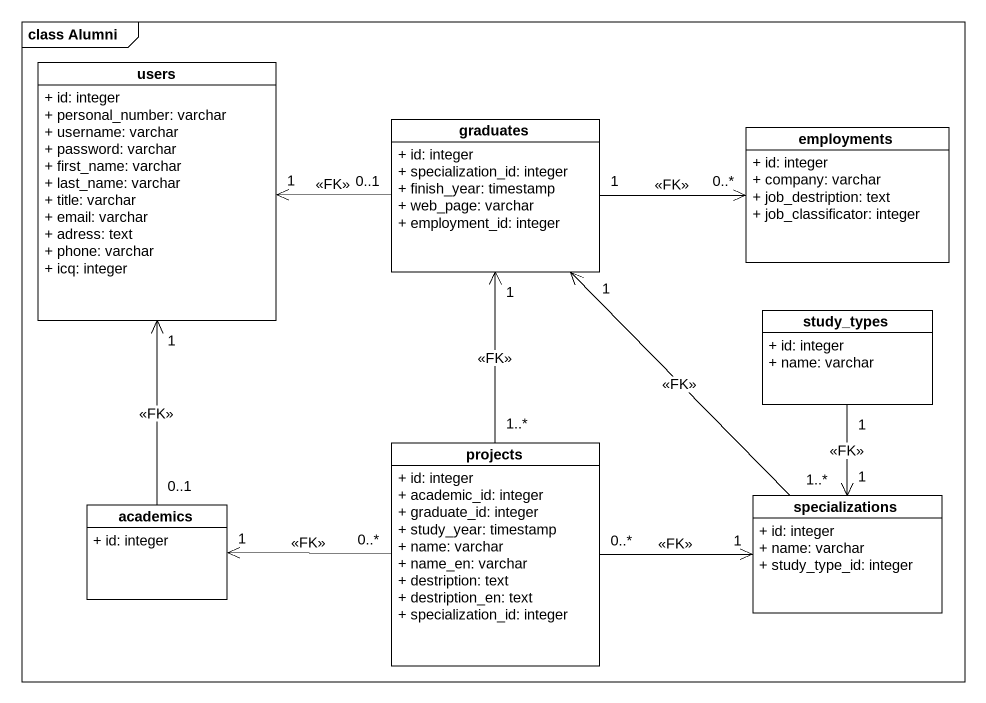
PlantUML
@startuml
mainframe class Alumni
hide circle
hide empty members
skinparam classAttributeIconSize 0
class users {
  + id: integer
  + personal_number: varchar
  + username: varchar
  + password: varchar
  + first_name: varchar
  + last_name: varchar
  + title: varchar
  + email: varchar
  + adress: text
  + phone: varchar
  + icq: integer
}
class graduates {
  + id: integer
  + specialization_id: integer
  + finish_year: timestamp
  + web_page: varchar
  + employment_id: integer
}
class employments {
  + id: integer
  + company: varchar
  + job_destription: text
  + job_classificator: integer
}
class study_types {
  + id: integer
  + name: varchar
}
class projects {
  + id: integer
  + academic_id: integer
  + graduate_id: integer
  + study_year: timestamp
  + name: varchar
  + name_en: varchar
  + destription: text
  + destription_en: text
  + specialization_id: integer
}
class academics {
  + id: integer
}
class specializations {
  + id: integer
  + name: varchar
  + study_type_id: integer
}
graduates "0..1" -left-> "1" users : <<FK>>
graduates "1" -right-> "0..*" employments : <<FK>>
graduates "1" <-- "1..*" specializations : <<FK>>
projects "1..*" -up-> "1" graduates : <<FK>>
projects "0..*" -left-> "1" academics : <<FK>>
projects "0..*" -right-> "1" specializations : <<FK>>
academics "0..1" -up-> "1" users : <<FK>>
specializations "1" <-up- "1" study_types : <<FK>>
@enduml
